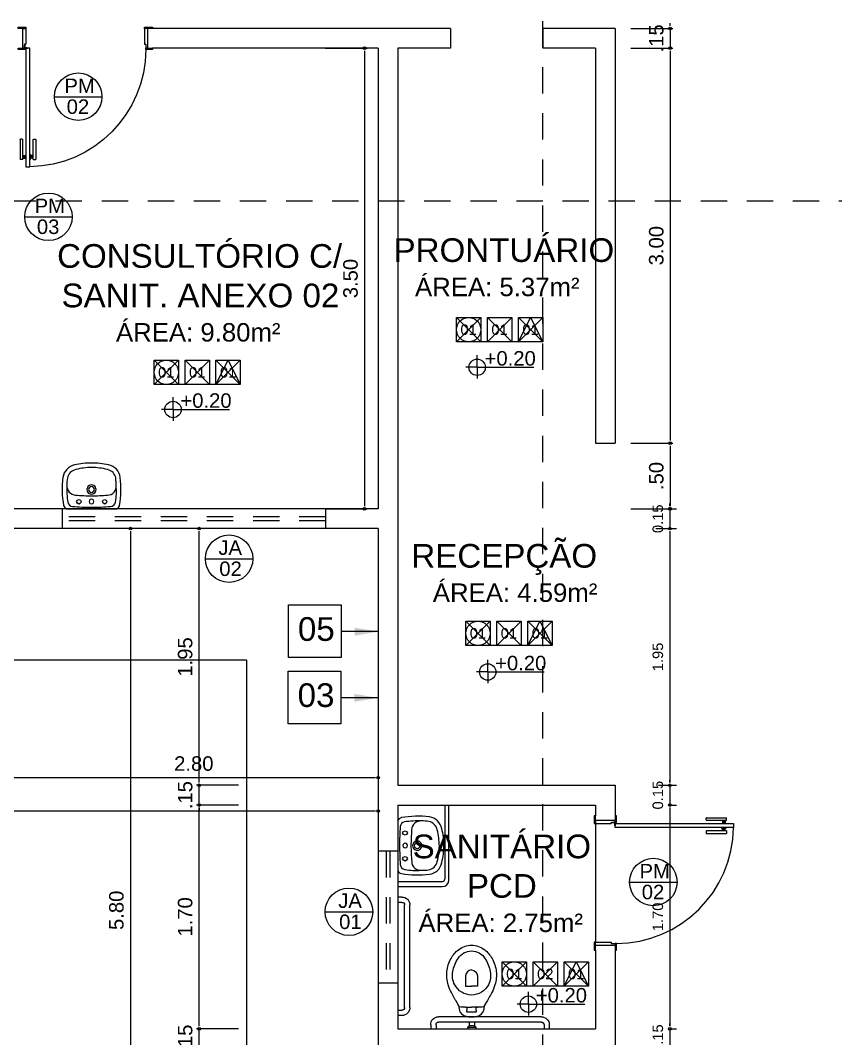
# Model space of a CAD drawing. Header units: millimetres. Extents: x 2125 to 3408, y 1171 to 1686.
# Drawn here: x 2436.52 to 2442.71, y 1521.56 to 1529.29 of the extents above; entities that cross this region are included whole.
import ezdxf
from ezdxf.enums import TextEntityAlignment as Align

# ---------------------------------------------------------------- set-up
doc = ezdxf.new("R2010")
doc.units = ezdxf.units.MM
doc.linetypes.add('CONTORNO_QUADRO_T', pattern=[0.35, 0.2, -0.15])
for name, color, linetype in [('at_Entity', 7, 'Continuous'), ('barras acess', 7, 'Continuous'), ('CALÇADA', 252, 'Continuous'), ('cotas', 7, 'Continuous'), ('ESQUADRIA', 3, 'Continuous'), ('ESQUADRIAS', 7, 'Continuous'), ('JANELA2', 1, 'Continuous'), ('LAYOUT', 7, 'Continuous'), ('Layout_Equipamentos', 7, 'Continuous'), ('linha de corte', 1, 'Continuous'), ('PAREDE', 4, 'Continuous'), ('SAN', 7, 'Continuous'), ('soleira piso', 7, 'Continuous'), ('TEXTO01', 7, 'Continuous'), ('TEXTO02', 3, 'Continuous'), ('TEXTO03', 2, 'Continuous'), ('TEXTO_ESP_FORRO', 62, 'Continuous'), ('TEXTO_ESP_PAREDES', 10, 'Continuous'), ('TEXTO_ESP_PISO', 150, 'Continuous')]:
    doc.layers.add(name, color=color, linetype=linetype)
doc.styles.add('ARIAL', font='sanss___.ttf')
doc.styles.add('ROMANS', font='arial.ttf')
doc.styles.get("Standard").update_dxf_attribs({"font": 'arial.ttf'})
doc.styles.add('TEXTO1', font='swissko.ttf', dxfattribs={"width": 0.6, "height": 0.1})
doc.dimstyles.new('ESCALA 50', dxfattribs={"dimtxt": 0.08, "dimasz": 0.02, "dimexe": 0.05, "dimexo": 0.05, "dimgap": 0.05, "dimtad": 1, "dimlfac": -10, "dimzin": 1, "dimdsep": 46, "dimtxsty": 'ROMANS', "dimblk1": 'PPC', "dimblk2": 'PPC', "dimsah": 1, "dimcen": 0.02, "dimclrd": 7, "dimclre": 7, "dimclrt": 3, "dimadec": 0, "dimazin": 0, "dimtfac": 1, "dimtix": 1, "dimtmove": 1, "dimatfit": 3, "dimldrblk": 'PPC', "dimfxl": 0, "dimtolj": 1, "dimtzin": 12, "dimarcsym": 0})
doc.dimstyles.new('ESCALA75', dxfattribs={"dimtxt": 0.11, "dimasz": 0.02, "dimexe": 0.02, "dimexo": 0.04, "dimgap": 0.05, "dimtad": 1, "dimzin": 4, "dimdsep": 46, "dimtxsty": 'ROMANS', "dimblk1": 'PPC', "dimblk2": 'PPC', "dimsah": 1, "dimcen": 0.02, "dimclrd": 7, "dimclre": 7, "dimclrt": 3, "dimazin": 1, "dimtfac": 1, "dimtix": 1, "dimtmove": 0, "dimatfit": 3, "dimldrblk": 'PPC', "dimfxl": 0, "dimtolj": 1, "dimtzin": 12, "dimarcsym": 0})

# ---------------------------------------------------------------- blocks, each defined once
blk = doc.blocks.new('P90_02')
at = {"layer": 'ESQUADRIAS', "color": 2}
for p, q in [((0.025, 0.075), (0.025, 0.975)), ((0.025, 0.975), (0.055, 0.975)), ((0.055, 0.975), (0.055, 0.075)), ((0.055, 0.075), (0.025, 0.075))]:
    blk.add_line(p, q, dxfattribs=at)
at = {"layer": 'ESQUADRIAS', "color": 3, "linetype": 'Continuous'}
for p, q in [((-0.02, 0.7698), (-0.02, 0.9215)), ((0, 0.9215), (0, 0.7698)), ((0.023, 0.88), (0.023, 0.92)), ((0.057, 0.88), (0.057, 0.92)), ((0.08, 0.9215), (0.08, 0.7698)), ((0.1, 0.7698), (0.1, 0.9215)), ((-0.0035, 0.7668), (-0.0175, 0.7668)), ((0.0835, 0.7668), (0.0975, 0.7668))]:
    blk.add_line(p, q, dxfattribs=at)
at = {"layer": 'ESQUADRIAS', "color": 3}
for p, q in [((0, 0.9215), (-0.02, 0.9215)), ((0, 0.91), (0.023, 0.91)), ((0, 0.9), (0.023, 0.9)), ((0, 0.89), (0.023, 0.89)), ((0.023, 0.92), (0.025, 0.92)), ((0.023, 0.88), (0.025, 0.88)), ((0.057, 0.92), (0.055, 0.92)), ((0.057, 0.88), (0.055, 0.88)), ((0.08, 0.91), (0.057, 0.91)), ((0.08, 0.9), (0.057, 0.9)), ((0.08, 0.89), (0.057, 0.89)), ((0.08, 0.9215), (0.1, 0.9215))]:
    blk.add_line(p, q, dxfattribs=at)
at = {"layer": 'ESQUADRIAS'}
for p, q in [((0.0165, 0.0585), (0.0165, 0.0615)), ((0.0315, 0.0735), (0.0285, 0.0735))]:
    blk.add_line(p, q, dxfattribs=at)
at = {"layer": 'ESQUADRIAS', "color": 3}
for points in [[(0.015, 0.085), (-0.035, 0.085), (-0.035, 0.075), (0.015, 0.075)], [(0.985, 0.085), (0.935, 0.085), (0.935, 0.075), (0.985, 0.075)], [(0.025, -0.075), (0, -0.075), (-0.035, -0.075), (-0.035, -0.085), (0.025, -0.085)], [(0.985, -0.075), (0.925, -0.075), (0.925, -0.085), (0.985, -0.085)]]:
    blk.add_lwpolyline(points, close=True, dxfattribs=at)
at = {"layer": 'ESQUADRIAS', "color": 2}
for points in [[(0.025, 0.045), (0.015, 0.045), (0.015, 0.075), (0, 0.075), (0, -0.075), (0.025, -0.075)], [(0.925, 0.045), (0.935, 0.045), (0.935, 0.075), (0.95, 0.075), (0.95, -0.075), (0.925, -0.075)]]:
    blk.add_lwpolyline(points, close=True, dxfattribs=at)
at = {"layer": 'ESQUADRIAS', "color": 1}
for points in [[(0.016, 0.0705, -0.236068), (0.015, 0.0725), (0.015, 0.07), (0.015, 0.05), (0.016, 0.05)], [(0.0195, 0.074, 0.236068), (0.0175, 0.075), (0.02, 0.075), (0.04, 0.075), (0.04, 0.074)]]:
    blk.add_lwpolyline(points, format="xyb", close=True, dxfattribs=at)
at = {"layer": 'ESQUADRIAS'}
for points in [[(0.0173, 0.0625), (0.0165, 0.0615), (0.016, 0.0615)], [(0.0173, 0.0575), (0.0165, 0.0585), (0.016, 0.0585)], [(0.0173, 0.0596), (0.0175, 0.0596), (0.0175, 0.0575), (0.0173, 0.0575), (0.0173, 0.0625), (0.0175, 0.0625), (0.0175, 0.0604), (0.0173, 0.0604)], [(0.0275, 0.0727), (0.0285, 0.0735), (0.0285, 0.074)], [(0.0304, 0.0727), (0.0304, 0.0725), (0.0325, 0.0725), (0.0325, 0.0727), (0.0275, 0.0727), (0.0275, 0.0725), (0.0296, 0.0725), (0.0296, 0.0727)], [(0.0325, 0.0727), (0.0315, 0.0735), (0.0315, 0.074)]]:
    blk.add_lwpolyline(points, dxfattribs=at)
at = {"layer": 'ESQUADRIAS', "color": 1}
blk.add_circle((0.0175, 0.0725), 0.0025, dxfattribs=at)
at = {"layer": 'ESQUADRIAS'}
blk.add_arc((0.0429, 0.083), 0.8921, 0.12949, 89.22311, dxfattribs=at)
at = {"layer": 'ESQUADRIAS', "color": 3, "linetype": 'Continuous'}
for centre, start, end in [((-0.017, 0.7698), 180, 260.53768), ((-0.003, 0.7698), 260.53768, 360), ((0.083, 0.7698), 180, 279.46232), ((0.097, 0.7698), 279.46232, 0)]:
    blk.add_arc(centre, 0.003, start, end, dxfattribs=at)
blk = doc.blocks.new('new block5')
at = {"layer": 'barras acess', "color": 0}
for p, q in [((-0.3905, 0.04), (0.3905, 0.04)), ((-0.3905, 0), (0.3905, 0)), ((-0.4517, -0.0201), (-0.4517, -0.0508)), ((-0.4117, -0.0201), (-0.4117, -0.0508)), ((0.4083, -0.0201), (0.4083, -0.0508)), ((0.4483, -0.0201), (0.4483, -0.0508))]:
    blk.add_line(p, q, dxfattribs=at)
for centre, radius, start, end in [((-0.3917, -0.02), 0.06, 88.8662, 180.13399), ((-0.3915, -0.0201), 0.0201, 87.11376, 179.94862), ((0.3905, -0.0177), 0.0579, 357.61855, 90.9862), ((0.3904, -0.0181), 0.0181, 353.53622, 89.50802)]:
    blk.add_arc(centre, radius, start, end, dxfattribs=at)
blk = doc.blocks.new('P-9-S')
at = {"layer": 'SAN'}
for points in [[(0.0994, -0.1428, -0.047116), (0.0993, -0.1423), (0.0948, -0.1131, 0.305161), (0.04, -0.06, 0.049506), (0, -0.056, 0.049506), (-0.04, -0.06, 0.305161), (-0.0948, -0.1131), (-0.0993, -0.1423, -0.047116), (-0.0994, -0.1428)], [(0.045, -0.13), (0.0805, -0.13, -0.269143), (0.0978, -0.1401), (0.0994, -0.1428, 0.044891), (0.0997, -0.1433), (0.12, -0.18, -0.036783), (0.132, -0.2, -0.0196), (0.153, -0.24, -0.056836), (0.178, -0.3, -0.089116), (0.188, -0.4, -0.095425), (0.1555, -0.5, -0.091656), (0.1, -0.5655, -0.16072), (0, -0.6, -0.16072), (-0.1, -0.5655, -0.091656), (-0.1555, -0.5, -0.095425), (-0.188, -0.4, -0.089116), (-0.178, -0.3, -0.056836), (-0.153, -0.24, -0.0196), (-0.132, -0.2, -0.036783), (-0.12, -0.18), (-0.0997, -0.1433, 0.044891), (-0.0994, -0.1428), (-0.0978, -0.1401, -0.269143), (-0.0805, -0.13), (-0.045, -0.13)], [(0.045, -0.13, -0.414214), (0.035, -0.12), (0.035, -0.107, -0.226163), (0.0376, -0.1016, 0.733322), (0.035, -0.095), (0, -0.095), (-0.035, -0.095, 0.733322), (-0.0376, -0.1016, -0.226163), (-0.035, -0.107), (-0.035, -0.12, -0.414214), (-0.045, -0.13)], [(0, -0.412, -0.394755), (-0.045, -0.368), (-0.045, -0.288), (0, -0.288)], [(0, -0.412, 0.394755), (0.045, -0.368), (0.045, -0.288), (0, -0.288)]]:
    blk.add_lwpolyline(points, format="xyb", dxfattribs=at)
for points in [[(-0.045, -0.13), (-0.0001, -0.13)], [(0.045, -0.13), (0.0001, -0.13)]]:
    blk.add_lwpolyline(points, dxfattribs=at)
blk.add_lwpolyline([(-0.128, -0.3, -0.278895), (0, -0.2215, -0.278895), (0.128, -0.3, -0.167831), (0.1425, -0.4, -0.098952), (0.102, -0.5, -0.247323), (0, -0.557, -0.247323), (-0.102, -0.5, -0.098952), (-0.1425, -0.4, -0.167831)], format="xyb", close=True, dxfattribs=at)
at = {"flags": 3}
blk.add_attdef('CODIGO', text='', height=0.024, dxfattribs=at).set_placement((0, 0), align=Align.MIDDLE)
blk = doc.blocks.new('new block6')
at = {"layer": 'at_Entity', "color": 0}
for p, q in [((-0.0318, -0.0106), (-0.0318, 0)), ((0.0299, -0.0085), (0.0299, 0)), ((0.0299, -0.0085), (-0.0318, -0.0085)), ((-0.0213, -0.0508), (-0.0213, -0.0212)), ((0.0187, -0.0212), (-0.0213, -0.0212)), ((0.0187, -0.0508), (0.0187, -0.0212))]:
    blk.add_line(p, q, dxfattribs=at)
for centre, radius, start, end in [((-0.0183, -0.0079), 0.0136, 186.96647, 257.5809), ((0.0161, -0.0076), 0.0138, 280.9359, 356.44432)]:
    blk.add_arc(centre, radius, start, end, dxfattribs=at)
blk = doc.blocks.new('PPC')
at = {"color": 2}
blk.add_circle((0, 0), 0.5, dxfattribs=at)
blk = doc.blocks.new('*D90')
at = {"layer": 'cotas', "color": 7, "lineweight": -2, "transparency": 16777216}
for p, q in [((2436.4337, 1523.8392), (2436.4337, 1523.5192)), ((2439.2337, 1523.8392), (2439.2337, 1523.5192)), ((2436.4537, 1523.5392), (2439.2137, 1523.5392))]:
    blk.add_line(p, q, dxfattribs=at)
at = {"layer": 'DEFPOINTS', "color": 0, "transparency": 16777216}
for p in [(2436.4337, 1524.3421), (2439.2337, 1524.3421), (2439.2337, 1523.5392)]:
    blk.add_point(p, dxfattribs=at)
at = {"layer": 'cotas', "color": 7, "lineweight": -2, "transparency": 16777216, "xscale": 0.02, "yscale": 0.02, "zscale": 0.02, "rotation": 180}
blk.add_blockref('PPC', (2436.4337, 1523.5392), dxfattribs=at)
at = {"layer": 'cotas', "color": 7, "lineweight": -2, "transparency": 16777216, "xscale": 0.02, "yscale": 0.02, "zscale": 0.02}
blk.add_blockref('PPC', (2439.2337, 1523.5392), dxfattribs=at)
at = {"layer": 'cotas', "color": 3, "transparency": 16777216, "insert": (2437.8337, 1523.6454), "char_height": 0.11, "attachment_point": 5, "style": 'ROMANS'}
blk.add_mtext('\\A1;2.80', dxfattribs=at)
blk = doc.blocks.new('*D92')
at = {"layer": 'cotas', "color": 7, "lineweight": -2, "transparency": 16777216}
for p, q in [((2429.0837, 1523.5856), (2429.0837, 1523.2656)), ((2439.2337, 1523.5856), (2439.2337, 1523.2656)), ((2429.1037, 1523.2856), (2439.2137, 1523.2856))]:
    blk.add_line(p, q, dxfattribs=at)
at = {"layer": 'DEFPOINTS', "color": 0, "transparency": 16777216}
for p in [(2429.0837, 1524.1921), (2439.2337, 1524.1921), (2439.2337, 1523.2856)]:
    blk.add_point(p, dxfattribs=at)
at = {"layer": 'cotas', "color": 7, "lineweight": -2, "transparency": 16777216, "xscale": 0.02, "yscale": 0.02, "zscale": 0.02, "rotation": 180}
blk.add_blockref('PPC', (2429.0837, 1523.2856), dxfattribs=at)
at = {"layer": 'cotas', "color": 7, "lineweight": -2, "transparency": 16777216, "xscale": 0.02, "yscale": 0.02, "zscale": 0.02}
blk.add_blockref('PPC', (2439.2337, 1523.2856), dxfattribs=at)
at = {"layer": 'cotas', "color": 3, "transparency": 16777216, "insert": (2434.1587, 1523.3917), "char_height": 0.11, "attachment_point": 5, "style": 'ROMANS'}
blk.add_mtext('\\A1;10.15', dxfattribs=at)
blk = doc.blocks.new('*D93')
at = {"layer": 'cotas', "color": 7, "lineweight": -2, "transparency": 16777216}
for p, q in [((2437.6521, 1525.431), (2437.3321, 1525.431)), ((2437.3521, 1525.411), (2437.3521, 1519.651)), ((2437.6521, 1519.631), (2437.3321, 1519.631))]:
    blk.add_line(p, q, dxfattribs=at)
at = {"layer": 'DEFPOINTS', "color": 0, "transparency": 16777216}
for p in [(2438.4115, 1525.431), (2437.3521, 1519.631), (2438.4115, 1519.631)]:
    blk.add_point(p, dxfattribs=at)
at = {"layer": 'cotas', "color": 7, "lineweight": -2, "transparency": 16777216, "xscale": 0.02, "yscale": 0.02, "zscale": 0.02}
for p, rotation in [((2437.3521, 1525.431), 90), ((2437.3521, 1519.631), 270)]:
    blk.add_blockref('PPC', p, dxfattribs=dict(at, rotation=rotation))
at = {"layer": 'cotas', "color": 3, "transparency": 16777216, "insert": (2437.246, 1522.531), "char_height": 0.11, "attachment_point": 5, "rotation": 90, "style": 'ROMANS'}
blk.add_mtext('\\A1;5.80', dxfattribs=at)
blk = doc.blocks.new('*D247')
at = {"layer": 'DEFPOINTS', "color": 0, "transparency": 16777216}
for p in [(2434.5174, 1529.081), (2434.5174, 1525.581), (2439.1305, 1525.581)]:
    blk.add_point(p, dxfattribs=at)
at = {"layer": 'Layout_Equipamentos', "color": 7, "lineweight": -2, "transparency": 16777216}
for p, q in [((2438.8305, 1529.081), (2439.1505, 1529.081)), ((2439.1305, 1529.061), (2439.1305, 1525.601)), ((2438.8305, 1525.581), (2439.1505, 1525.581))]:
    blk.add_line(p, q, dxfattribs=at)
at = {"layer": 'Layout_Equipamentos', "color": 7, "lineweight": -2, "transparency": 16777216, "xscale": 0.02, "yscale": 0.02, "zscale": 0.02}
for p, rotation in [((2439.1305, 1529.081), 90), ((2439.1305, 1525.581), 270)]:
    blk.add_blockref('PPC', p, dxfattribs=dict(at, rotation=rotation))
at = {"layer": 'Layout_Equipamentos', "color": 3, "transparency": 16777216, "insert": (2439.0243, 1527.331), "char_height": 0.11, "attachment_point": 5, "rotation": 90, "style": 'ROMANS'}
blk.add_mtext('\\A1;3.50', dxfattribs=at)
blk = doc.blocks.new('new block8')
at = {"layer": 'at_Entity', "color": 0}
for p, q in [((0, 0), (-0.3388, 0)), ((0, 0.04), (-0.3372, 0.04))]:
    blk.add_line(p, q, dxfattribs=at)
at = {"layer": 'at_Entity', "color": 7}
for p, q in [((-0.3872, -0.01), (-0.3872, -0.58)), ((-0.3555, -0.58), (-0.3555, -0.0169))]:
    blk.add_line(p, q, dxfattribs=at)
at = {"layer": 'at_Entity'}
blk.add_arc((-0.3372, -0.01), 0.05, 90, 180, dxfattribs=at)
at = {"layer": 'at_Entity', "color": 7}
blk.add_arc((-0.3383, -0.0172), 0.0172, 91.789, 179.08861, dxfattribs=at)
blk = doc.blocks.new('new block12')
at = {"layer": 'at_Entity', "color": 0}
for p, q in [((-0.1904, 0), (0, 0)), ((-0.1143, 0.055), (-0.1079, 0.0656)), ((-0.1079, 0.0423), (-0.1143, 0.055)), ((-0.1079, 0.0656), (-0.0973, 0.0719)), ((-0.0973, 0.036), (-0.1079, 0.0423)), ((-0.0973, 0.0719), (-0.0846, 0.0656)), ((-0.0846, 0.0423), (-0.0973, 0.036)), ((-0.0846, 0.0656), (-0.0804, 0.055)), ((-0.0804, 0.055), (-0.0846, 0.0423)), ((-0.0635, 0), (0.1248, 0)), ((0, 0), (0.1926, 0)), ((0.0825, 0.055), (0.0868, 0.0656)), ((0.0868, 0.0423), (0.0825, 0.055)), ((0.0868, 0.0656), (0.0995, 0.0719)), ((0.0995, 0.036), (0.0868, 0.0423)), ((0.0995, 0.0719), (0.11, 0.0656)), ((0.11, 0.0423), (0.0995, 0.036)), ((0.11, 0.0656), (0.1164, 0.055)), ((0.1164, 0.055), (0.11, 0.0423))]:
    blk.add_line(p, q, dxfattribs=at)
for centre, radius, start, end in [((-0.1037, 0.2192), 0.1175, 102.51398, 169.94425), ((-0.0119, -0.1249), 0.4735, 88.69805, 104.42194), ((0.0138, -0.2613), 0.5766, 91.35244, 103.5038), ((0.0099, -0.1255), 0.4741, 75.63679, 91.34148), ((-0.0133, -0.2572), 0.5725, 76.4579, 88.69664), ((0.1075, 0.2249), 0.1107, 7.71962, 79.59246), ((0.5296, 0.1532), 0.7539, 173.41338, 189.69292), ((0.1228, 0.188), 0.311, 171.32208, 181.82646), ((-0.1021, 0.2163), 0.0847, 102.94607, 167.28087), ((0.1052, 0.222), 0.0784, 8.41938, 78.38368), ((-0.1329, 0.1882), 0.3189, 357.99462, 8.16964), ((-0.5309, 0.1535), 0.7531, 350.27914, 6.57653), ((0.4249, 0.1494), 0.6136, 177.32306, 189.24154), ((-0.1166, 0.1739), 0.0716, 176.60246, 219.59969), ((-0.0011, 0.1471), 0.0349, 150.00315, 209.99685), ((-0.0011, 0.1471), 0.0349, 90, 149.99293), ((-0.0011, 0.1471), 0.0222, 90, 180), ((-0.0011, 0.1471), 0.0349, 29.99676, 89.99928), ((-0.0011, 0.1471), 0.0222, 360, 90), ((-0.0011, 0.1471), 0.0349, 330.00315, 29.99685), ((0.1078, 0.1732), 0.0781, 324.65246, 2.83944), ((-0.2623, 0.1317), 0.4504, 349.78202, 5.79718), ((-0.1209, 0.1714), 0.0667, 220.34381, 269.44866), ((0.0021, 1.5743), 1.4748, 265.18956, 269.93912), ((-0.0011, 0.1471), 0.0349, 209.99676, 269.99928), ((-0.0011, 0.1471), 0.0222, 180, 270), ((-0.0011, 0.1471), 0.0222, 270.00968, 360), ((-0.0011, 0.1471), 0.0349, 270, 329.99293), ((-0.001, 1.4521), 1.3526, 270.02076, 275.09507), ((0.1226, 0.1679), 0.0631, 266.77318, 320.7547), ((-0.1647, 0.0446), 0.0522, 200.54167, 238.93005), ((-0.1427, 0.0567), 0.0385, 188.75581, 265.61268), ((-0.0074, 1.7284), 1.7156, 265.3753, 270.21026), ((-0.0011, 0.0561), 0.018, 150.01278, 209.98722), ((-0.0011, 0.0561), 0.018, 90, 150.03984), ((-0.0011, 0.0561), 0.018, 210.01908, 270.03665), ((-0.001, 0.0561), 0.018, 30.01908, 90.03665), ((-0.0011, 0.0561), 0.018, 270, 330.03984), ((-0.0011, 1.8918), 1.879, 270, 274.41438), ((-0.0011, 0.0561), 0.018, 330.01278, 29.98722), ((0.1414, 0.0585), 0.0402, 273.11398, 350.39284), ((0.1736, 0.034), 0.0386, 297.86727, 348.56925)]:
    blk.add_arc(centre, radius, start, end, dxfattribs=at)
blk = doc.blocks.new('Esp_Pis_Par_For_Esc100')
at = {"layer": 'DEFPOINTS'}
for p, q in [((0, 0.37), (0.37, 0)), ((0.37, 0.37), (0, 0)), ((0.47, 0.37), (0.84, 0)), ((0.84, 0.37), (0.47, 0)), ((0.94, 0.37), (1.31, 0)), ((1.31, 0.37), (0.94, 0)), ((0.47, 0), (0.37, 0)), ((0.94, 0), (0.84, 0))]:
    blk.add_line(p, q, dxfattribs=at)
for points in [[(0.37, 0.37), (0.37, 0), (0, 0), (0, 0.37)], [(1.31, 0.37), (1.31, 0), (0.94, 0), (0.94, 0.37)]]:
    blk.add_lwpolyline(points, close=True, dxfattribs=at)
at = {"layer": 'TEXTO_ESP_FORRO'}
blk.add_lwpolyline([(0.94, 0), (1.125, 0.37), (1.31, 0)], close=True, dxfattribs=at)
at = {"layer": 'TEXTO_ESP_PAREDES'}
blk.add_lwpolyline([(0.84, 0.37), (0.84, 0), (0.47, 0), (0.47, 0.37)], close=True, dxfattribs=at)
at = {"layer": 'TEXTO_ESP_PISO'}
blk.add_circle((0.185, 0.185), 0.185, dxfattribs=at)
at = {"layer": 'TEXTO_ESP_FORRO', "color": 3, "linetype": 'ByBlock', "style": 'ARIAL', "text_generation_flag": 6}
blk.add_attdef('FOR', text='', height=0.16, rotation=180, dxfattribs=at).set_placement((1.125, 0.185), align=Align.MIDDLE_CENTER)
at = {"layer": 'TEXTO_ESP_PAREDES', "color": 3, "linetype": 'ByBlock', "ltscale": 0.0001, "style": 'ARIAL', "text_generation_flag": 6}
blk.add_attdef('PAR', text='', height=0.16, rotation=180, dxfattribs=at).set_placement((0.655, 0.185), align=Align.MIDDLE_CENTER)
at = {"layer": 'TEXTO_ESP_PISO', "color": 3, "linetype": 'ByBlock', "style": 'ARIAL', "text_generation_flag": 6}
blk.add_attdef('PIS', text='', height=0.16, rotation=180, dxfattribs=at).set_placement((0.185, 0.185), align=Align.MIDDLE_CENTER)
blk = doc.blocks.new('*D347')
at = {"layer": 'cotas', "color": 7, "lineweight": -2, "transparency": 16777216}
for p, q in [((2438.1743, 1521.631), (2437.8543, 1521.631)), ((2437.8743, 1521.651), (2437.8743, 1521.671)), ((2437.8743, 1521.481), (2437.8743, 1521.631)), ((2438.1743, 1521.481), (2437.8543, 1521.481)), ((2437.8743, 1521.461), (2437.8743, 1521.441))]:
    blk.add_line(p, q, dxfattribs=at)
at = {"layer": 'DEFPOINTS', "color": 0, "transparency": 16777216}
for p in [(2437.8743, 1521.631), (2439.3837, 1521.631), (2439.3837, 1521.481)]:
    blk.add_point(p, dxfattribs=at)
at = {"layer": 'cotas', "color": 7, "lineweight": -2, "transparency": 16777216, "xscale": 0.02, "yscale": 0.02, "zscale": 0.02}
for p, rotation in [((2437.8743, 1521.631), 270), ((2437.8743, 1521.481), 90)]:
    blk.add_blockref('PPC', p, dxfattribs=dict(at, rotation=rotation))
at = {"layer": 'cotas', "color": 3, "transparency": 16777216, "insert": (2437.7682, 1521.556), "char_height": 0.11, "attachment_point": 5, "rotation": 90, "style": 'ROMANS'}
blk.add_mtext('\\A1;.15', dxfattribs=at)
blk = doc.blocks.new('*D348')
at = {"layer": 'cotas', "color": 7, "lineweight": -2, "transparency": 16777216}
for p, q in [((2438.1743, 1523.331), (2437.8543, 1523.331)), ((2437.8743, 1521.651), (2437.8743, 1523.311)), ((2438.1743, 1521.631), (2437.8543, 1521.631))]:
    blk.add_line(p, q, dxfattribs=at)
at = {"layer": 'DEFPOINTS', "color": 0, "transparency": 16777216}
for p in [(2437.8743, 1523.331), (2439.3837, 1523.331), (2439.3837, 1521.631)]:
    blk.add_point(p, dxfattribs=at)
at = {"layer": 'cotas', "color": 7, "lineweight": -2, "transparency": 16777216, "xscale": 0.02, "yscale": 0.02, "zscale": 0.02}
for p, rotation in [((2437.8743, 1523.331), 90), ((2437.8743, 1521.631), 270)]:
    blk.add_blockref('PPC', p, dxfattribs=dict(at, rotation=rotation))
at = {"layer": 'cotas', "color": 3, "transparency": 16777216, "insert": (2437.7682, 1522.481), "char_height": 0.11, "attachment_point": 5, "rotation": 90, "style": 'ROMANS'}
blk.add_mtext('\\A1;1.70', dxfattribs=at)
blk = doc.blocks.new('*D349')
at = {"layer": 'cotas', "color": 7, "lineweight": -2, "transparency": 16777216}
for p, q in [((2438.1743, 1523.481), (2437.8543, 1523.481)), ((2437.8743, 1523.501), (2437.8743, 1523.521)), ((2437.8743, 1523.331), (2437.8743, 1523.481)), ((2438.1743, 1523.331), (2437.8543, 1523.331)), ((2437.8743, 1523.311), (2437.8743, 1523.291))]:
    blk.add_line(p, q, dxfattribs=at)
at = {"layer": 'DEFPOINTS', "color": 0, "transparency": 16777216}
for p in [(2437.8743, 1523.481), (2439.3837, 1523.481), (2439.3837, 1523.331)]:
    blk.add_point(p, dxfattribs=at)
at = {"layer": 'cotas', "color": 7, "lineweight": -2, "transparency": 16777216, "xscale": 0.02, "yscale": 0.02, "zscale": 0.02}
for p, rotation in [((2437.8743, 1523.481), 270), ((2437.8743, 1523.331), 90)]:
    blk.add_blockref('PPC', p, dxfattribs=dict(at, rotation=rotation))
at = {"layer": 'cotas', "color": 3, "transparency": 16777216, "insert": (2437.7682, 1523.406), "char_height": 0.11, "attachment_point": 5, "rotation": 90, "style": 'ROMANS'}
blk.add_mtext('\\A1;.15', dxfattribs=at)
blk = doc.blocks.new('new block4')
at = {"layer": 'TEXTO01'}
h = blk.add_hatch(dxfattribs=at)
h.set_pattern_fill('ANGLE', color=256)
h.set_pattern_definition([(0, (-2260.456, -913.906), (0, 6.985), [5.08, -1.905]), (90, (-2260.456, -913.906), (-6.985, 4e-16), [5.08, -1.905])])
h.paths.add_polyline_path([(0, 0), (0, -0.0624, 0.414214), (0.0624, 0)])
h.paths.add_polyline_path([(0, 0), (0, 0.0624, 0.414214), (-0.0624, 0)])
for q in [(0, 0.093), (-0.0862, 0), (0.4292, 0), (0, -0.0852)]:
    blk.add_line((0, 0), q, dxfattribs=at)
blk.add_circle((0, 0), 0.0624, dxfattribs=at)
blk = doc.blocks.new('*D435')
at = {"color": 7, "lineweight": -2, "transparency": 16777216}
for p, q in [((2438.1743, 1525.431), (2437.8543, 1525.431)), ((2437.8743, 1523.501), (2437.8743, 1525.411)), ((2438.1743, 1523.481), (2437.8543, 1523.481))]:
    blk.add_line(p, q, dxfattribs=at)
at = {"layer": 'DEFPOINTS', "color": 0, "transparency": 16777216}
for p in [(2437.8743, 1525.431), (2439.3837, 1525.431), (2439.3837, 1523.481)]:
    blk.add_point(p, dxfattribs=at)
at = {"color": 7, "lineweight": -2, "transparency": 16777216, "xscale": 0.02, "yscale": 0.02, "zscale": 0.02}
for p, rotation in [((2437.8743, 1525.431), 90), ((2437.8743, 1523.481), 270)]:
    blk.add_blockref('PPC', p, dxfattribs=dict(at, rotation=rotation))
at = {"color": 3, "transparency": 16777216, "insert": (2437.7682, 1524.456), "char_height": 0.11, "attachment_point": 5, "rotation": 90, "style": 'ROMANS'}
blk.add_mtext('\\A1;1.95', dxfattribs=at)
blk = doc.blocks.new('*D436')
at = {"color": 7, "lineweight": -2, "transparency": 16777216}
for p, q in [((2441.453, 1529.251), (2441.453, 1529.271)), ((2441.153, 1529.231), (2441.473, 1529.231)), ((2441.453, 1529.231), (2441.453, 1529.081)), ((2441.153, 1529.081), (2441.473, 1529.081)), ((2441.453, 1529.061), (2441.453, 1529.041))]:
    blk.add_line(p, q, dxfattribs=at)
at = {"layer": 'DEFPOINTS', "color": 0, "transparency": 16777216}
for p in [(2441.0337, 1529.231), (2440.8837, 1529.081), (2441.453, 1529.081)]:
    blk.add_point(p, dxfattribs=at)
at = {"color": 7, "lineweight": -2, "transparency": 16777216, "xscale": 0.02, "yscale": 0.02, "zscale": 0.02}
for p, rotation in [((2441.453, 1529.231), 270), ((2441.453, 1529.081), 90)]:
    blk.add_blockref('PPC', p, dxfattribs=dict(at, rotation=rotation))
at = {"color": 3, "transparency": 16777216, "insert": (2441.3469, 1529.156), "char_height": 0.11, "attachment_point": 5, "rotation": 90, "style": 'ROMANS'}
blk.add_mtext('\\A1;.15', dxfattribs=at)
blk = doc.blocks.new('*D437')
at = {"color": 7, "lineweight": -2, "transparency": 16777216}
for p, q in [((2441.153, 1529.081), (2441.473, 1529.081)), ((2441.453, 1529.061), (2441.453, 1526.101)), ((2441.153, 1526.081), (2441.473, 1526.081))]:
    blk.add_line(p, q, dxfattribs=at)
at = {"layer": 'DEFPOINTS', "color": 0, "transparency": 16777216}
for p in [(2440.8837, 1529.081), (2441.0337, 1526.081), (2441.453, 1526.081)]:
    blk.add_point(p, dxfattribs=at)
at = {"color": 7, "lineweight": -2, "transparency": 16777216, "xscale": 0.02, "yscale": 0.02, "zscale": 0.02}
for p, rotation in [((2441.453, 1529.081), 90), ((2441.453, 1526.081), 270)]:
    blk.add_blockref('PPC', p, dxfattribs=dict(at, rotation=rotation))
at = {"color": 3, "transparency": 16777216, "insert": (2441.3468, 1527.581), "char_height": 0.11, "attachment_point": 5, "rotation": 90, "style": 'ROMANS'}
blk.add_mtext('\\A1;3.00', dxfattribs=at)
blk = doc.blocks.new('*D438')
at = {"color": 7, "lineweight": -2, "transparency": 16777216}
for p, q in [((2441.153, 1526.081), (2441.473, 1526.081)), ((2441.453, 1526.061), (2441.453, 1525.601)), ((2441.153, 1525.581), (2441.473, 1525.581))]:
    blk.add_line(p, q, dxfattribs=at)
at = {"layer": 'DEFPOINTS', "color": 0, "transparency": 16777216}
for p in [(2441.0337, 1526.081), (2439.2337, 1525.581), (2441.453, 1525.581)]:
    blk.add_point(p, dxfattribs=at)
at = {"color": 7, "lineweight": -2, "transparency": 16777216, "xscale": 0.02, "yscale": 0.02, "zscale": 0.02}
for p, rotation in [((2441.453, 1526.081), 90), ((2441.453, 1525.581), 270)]:
    blk.add_blockref('PPC', p, dxfattribs=dict(at, rotation=rotation))
at = {"color": 3, "transparency": 16777216, "insert": (2441.3469, 1525.831), "char_height": 0.11, "attachment_point": 5, "rotation": 90, "style": 'ROMANS'}
blk.add_mtext('\\A1;.50', dxfattribs=at)
blk = doc.blocks.new('*D984')
at = {"color": 7, "lineweight": -2, "transparency": 16777216}
for p, q in [((2441.3055, 1525.581), (2441.4994, 1525.581)), ((2441.4494, 1525.601), (2441.4494, 1525.621)), ((2441.4494, 1525.581), (2441.4494, 1525.431)), ((2441.3439, 1525.431), (2441.4994, 1525.431)), ((2441.4494, 1525.411), (2441.4494, 1525.391))]:
    blk.add_line(p, q, dxfattribs=at)
at = {"layer": 'DEFPOINTS', "color": 0, "transparency": 16777216}
for p in [(2441.2555, 1525.581), (2441.2939, 1525.431), (2441.4494, 1525.431)]:
    blk.add_point(p, dxfattribs=at)
at = {"color": 7, "lineweight": -2, "transparency": 16777216, "xscale": 0.02, "yscale": 0.02, "zscale": 0.02}
for p, rotation in [((2441.4494, 1525.581), 270), ((2441.4494, 1525.431), 90)]:
    blk.add_blockref('PPC', p, dxfattribs=dict(at, rotation=rotation))
at = {"color": 3, "transparency": 16777216, "insert": (2441.3585, 1525.506), "char_height": 0.08, "attachment_point": 5, "rotation": 90, "style": 'ROMANS'}
blk.add_mtext('\\A1;0.15', dxfattribs=at)
blk = doc.blocks.new('*D985')
at = {"color": 7, "lineweight": -2, "transparency": 16777216}
for p, q in [((2441.3439, 1525.431), (2441.4994, 1525.431)), ((2441.4494, 1525.411), (2441.4494, 1523.501)), ((2441.4494, 1523.481), (2441.4994, 1523.481))]:
    blk.add_line(p, q, dxfattribs=at)
at = {"layer": 'DEFPOINTS', "color": 0, "transparency": 16777216}
for p in [(2441.2939, 1525.431), (2441.3994, 1523.481), (2441.4494, 1523.481)]:
    blk.add_point(p, dxfattribs=at)
at = {"color": 7, "lineweight": -2, "transparency": 16777216, "xscale": 0.02, "yscale": 0.02, "zscale": 0.02}
for p, rotation in [((2441.4494, 1525.431), 90), ((2441.4494, 1523.481), 270)]:
    blk.add_blockref('PPC', p, dxfattribs=dict(at, rotation=rotation))
at = {"color": 3, "transparency": 16777216, "insert": (2441.3585, 1524.456), "char_height": 0.08, "attachment_point": 5, "rotation": 90, "style": 'ROMANS'}
blk.add_mtext('\\A1;1.95', dxfattribs=at)
blk = doc.blocks.new('*D986')
at = {"color": 7, "lineweight": -2, "transparency": 16777216}
for p, q in [((2441.364, 1523.481), (2441.4994, 1523.481)), ((2441.4494, 1523.501), (2441.4494, 1523.521)), ((2441.4494, 1523.481), (2441.4494, 1523.331)), ((2441.4494, 1523.331), (2441.4994, 1523.331)), ((2441.4494, 1523.311), (2441.4494, 1523.291))]:
    blk.add_line(p, q, dxfattribs=at)
at = {"layer": 'DEFPOINTS', "color": 0, "transparency": 16777216}
for p in [(2441.314, 1523.481), (2441.3994, 1523.331), (2441.4494, 1523.331)]:
    blk.add_point(p, dxfattribs=at)
at = {"color": 7, "lineweight": -2, "transparency": 16777216, "xscale": 0.02, "yscale": 0.02, "zscale": 0.02}
for p, rotation in [((2441.4494, 1523.481), 270), ((2441.4494, 1523.331), 90)]:
    blk.add_blockref('PPC', p, dxfattribs=dict(at, rotation=rotation))
at = {"color": 3, "transparency": 16777216, "insert": (2441.3585, 1523.406), "char_height": 0.08, "attachment_point": 5, "rotation": 90, "style": 'ROMANS'}
blk.add_mtext('\\A1;0.15', dxfattribs=at)
blk = doc.blocks.new('*D987')
at = {"color": 7, "lineweight": -2, "transparency": 16777216}
for p, q in [((2441.4494, 1523.331), (2441.4994, 1523.331)), ((2441.4494, 1523.311), (2441.4494, 1521.651)), ((2441.4494, 1521.631), (2441.4994, 1521.631))]:
    blk.add_line(p, q, dxfattribs=at)
at = {"layer": 'DEFPOINTS', "color": 0, "transparency": 16777216}
for p in [(2441.3994, 1523.331), (2441.3994, 1521.631), (2441.4494, 1521.631)]:
    blk.add_point(p, dxfattribs=at)
at = {"color": 7, "lineweight": -2, "transparency": 16777216, "xscale": 0.02, "yscale": 0.02, "zscale": 0.02}
for p, rotation in [((2441.4494, 1523.331), 90), ((2441.4494, 1521.631), 270)]:
    blk.add_blockref('PPC', p, dxfattribs=dict(at, rotation=rotation))
at = {"color": 3, "transparency": 16777216, "insert": (2441.3585, 1522.481), "char_height": 0.08, "attachment_point": 5, "rotation": 90, "style": 'ROMANS'}
blk.add_mtext('\\A1;1.70', dxfattribs=at)
blk = doc.blocks.new('*D988')
at = {"color": 7, "lineweight": -2, "transparency": 16777216}
for p, q in [((2441.4494, 1521.651), (2441.4494, 1521.671)), ((2441.4494, 1521.631), (2441.4994, 1521.631)), ((2441.4494, 1521.631), (2441.4494, 1521.481)), ((2441.4494, 1521.481), (2441.4994, 1521.481)), ((2441.4494, 1521.461), (2441.4494, 1521.441))]:
    blk.add_line(p, q, dxfattribs=at)
at = {"layer": 'DEFPOINTS', "color": 0, "transparency": 16777216}
for p in [(2441.3994, 1521.631), (2441.3994, 1521.481), (2441.4494, 1521.481)]:
    blk.add_point(p, dxfattribs=at)
at = {"color": 7, "lineweight": -2, "transparency": 16777216, "xscale": 0.02, "yscale": 0.02, "zscale": 0.02}
for p, rotation in [((2441.4494, 1521.631), 270), ((2441.4494, 1521.481), 90)]:
    blk.add_blockref('PPC', p, dxfattribs=dict(at, rotation=rotation))
at = {"color": 3, "transparency": 16777216, "insert": (2441.3585, 1521.556), "char_height": 0.08, "attachment_point": 5, "rotation": 90, "style": 'ROMANS'}
blk.add_mtext('\\A1;0.15', dxfattribs=at)

msp = doc.modelspace()

# ---------------------------------------------------------------- linework, layer by layer
for p, q in [((2438.9519, 1524.6512), (2439.2337, 1524.6512)), ((2438.9496, 1524.1487), (2439.2315, 1524.1487))]:
    msp.add_line(p, q)
for points in [[(2438.5519, 1524.8512), (2438.9519, 1524.8512), (2438.9519, 1524.4512), (2438.5519, 1524.4512)], [(2438.5496, 1524.3487), (2438.9496, 1524.3487), (2438.9496, 1523.9487), (2438.5496, 1523.9487)]]:
    msp.add_lwpolyline(points, close=True)
at = {"layer": 'CALÇADA', "linetype": 'Continuous'}
for q in [(2431.8837, 1524.431), (2438.2337, 1518.431)]:
    msp.add_line((2438.2337, 1524.431), q, dxfattribs=at)
at = {"layer": 'ESQUADRIA', "linetype": 'CONTORNO_QUADRO_T'}
for p, q in [((2438.8337, 1525.521), (2436.8337, 1525.521)), ((2438.8337, 1525.491), (2436.8337, 1525.491)), ((2439.2937, 1522.981), (2439.2937, 1521.9777)), ((2439.3237, 1522.981), (2439.3237, 1521.9777))]:
    msp.add_line(p, q, dxfattribs=at)
at = {"layer": 'JANELA2'}
for p, q in [((2436.8337, 1525.581), (2436.8337, 1525.431)), ((2438.8337, 1525.581), (2438.8337, 1525.431)), ((2439.3837, 1522.981), (2439.2337, 1522.981)), ((2439.3837, 1521.9777), (2439.2337, 1521.9777))]:
    msp.add_line(p, q, dxfattribs=at)
at = {"layer": 'LAYOUT'}
for points in [[(2439.056, 1524.678), (2439.236, 1524.648), (2439.056, 1524.618)], [(2439.0537, 1524.1754), (2439.2337, 1524.1454), (2439.0537, 1524.1154)]]:
    msp.add_solid(points, dxfattribs=at)
at = {"layer": 'linha de corte', "linetype": 'CONTORNO_QUADRO_T'}
for p, q in [((2440.4837, 1514.3869), (2440.4837, 1538.7893)), ((2462.8842, 1527.9186), (2411.6717, 1527.9186))]:
    msp.add_line(p, q, dxfattribs=at)
at = {"layer": 'PAREDE', "linetype": 'Continuous'}
for p, q in [((2436.5587, 1529.231), (2436.5337, 1529.231)), ((2437.4837, 1529.231), (2437.4587, 1529.231)), ((2439.7837, 1529.231), (2437.5187, 1529.231)), ((2439.7837, 1529.231), (2439.7837, 1529.081)), ((2440.4837, 1529.231), (2440.4837, 1529.081)), ((2441.0337, 1529.231), (2440.4837, 1529.231)), ((2441.0337, 1529.231), (2441.0337, 1526.081)), ((2436.5887, 1529.081), (2436.5337, 1529.081)), ((2437.4837, 1529.081), (2437.4687, 1529.081)), ((2439.2337, 1529.081), (2437.5187, 1529.081)), ((2439.2337, 1529.081), (2439.2337, 1525.581)), ((2439.3837, 1529.081), (2439.3837, 1523.481)), ((2439.7837, 1529.081), (2439.3837, 1529.081)), ((2440.8837, 1529.081), (2440.4837, 1529.081)), ((2440.8837, 1529.081), (2440.8837, 1526.081)), ((2440.8837, 1526.081), (2441.0337, 1526.081)), ((2439.2337, 1525.581), (2436.4337, 1525.581)), ((2439.2337, 1525.431), (2428.9337, 1525.431)), ((2439.2337, 1525.431), (2439.2337, 1519.631)), ((2441.0337, 1523.481), (2441.0337, 1523.2494)), ((2439.3837, 1523.331), (2439.3837, 1521.631)), ((2440.8837, 1523.331), (2440.8837, 1523.2494)), ((2440.8837, 1522.2294), (2440.8837, 1521.631)), ((2441.0337, 1522.2294), (2441.0337, 1520.866))]:
    msp.add_line(p, q, dxfattribs=at)
at = {"layer": 'PAREDE'}
for p, q in [((2439.3837, 1523.481), (2441.0337, 1523.481)), ((2439.3837, 1523.331), (2440.8837, 1523.331)), ((2439.3837, 1521.631), (2440.8837, 1521.631))]:
    msp.add_line(p, q, dxfattribs=at)
at = {"layer": 'soleira piso'}
msp.add_line((2440.8837, 1523.1894), (2440.8837, 1522.2894), dxfattribs=at)
at = {"layer": 'TEXTO01'}
for p, q in [((2436.7752, 1528.7127), (2437.136, 1528.7127)), ((2436.549, 1527.8002), (2436.9097, 1527.8002)), ((2437.9212, 1525.2023), (2438.282, 1525.2023)), ((2441.1435, 1522.7456), (2441.5043, 1522.7456)), ((2438.8314, 1522.5199), (2439.1922, 1522.5199))]:
    msp.add_line(p, q, dxfattribs=at)
for centre in [(2436.9556, 1528.7127), (2436.7293, 1527.8002), (2438.1016, 1525.2023), (2441.3239, 1522.7456), (2439.0118, 1522.5199)]:
    msp.add_circle(centre, 0.1804, dxfattribs=at)

# ---------------------------------------------------------------- block references
at = {"layer": 'barras acess', "xscale": -1, "rotation": 270}
msp.add_blockref('new block5', (2439.4345, 1522.1827), dxfattribs=at)
at = {"layer": 'barras acess', "xscale": -1}
msp.add_blockref('new block5', (2440.0821, 1521.6818), dxfattribs=at)
at = {"layer": 'ESQUADRIAS', "xscale": -1, "rotation": 180}
msp.add_blockref('P90_02', (2436.5337, 1529.156), dxfattribs=at)
at = {"layer": 'ESQUADRIAS', "rotation": 270}
msp.add_blockref('P90_02', (2440.9587, 1523.2144), dxfattribs=at)
at = {"layer": 'Layout_Equipamentos'}
msp.add_blockref('new block12', (2437.0577, 1525.581), dxfattribs=at)
for name, p, rotation in [('new block8', (2439.3837, 1522.751), 180), ('new block12', (2439.3837, 1523.0217), 270), ('P-9-S', (2439.9432, 1521.6658), 180)]:
    msp.add_blockref(name, p, dxfattribs=dict(at, rotation=rotation))
at = {"layer": 'Layout_Equipamentos', "xscale": -1, "rotation": 180}
msp.add_blockref('new block6', (2439.9461, 1521.631), dxfattribs=at)
at = {"layer": 'TEXTO01'}
for p in [(2439.986, 1526.657), (2437.6756, 1526.3361), (2440.0661, 1524.3417), (2440.375, 1521.8178)]:
    msp.add_blockref('new block4', p, dxfattribs=at)
at = {"layer": 'TEXTO02', "xscale": 0.5, "yscale": 0.5, "zscale": 0.5}
for p, values in [((2439.8287, 1526.8507), {'PIS': '01', 'PAR': '01', 'FOR': '01'}), ((2437.532, 1526.5258), {'PIS': '01', 'PAR': '01', 'FOR': '01'}), ((2439.8997, 1524.5428), {'PIS': '01', 'PAR': '01', 'FOR': '01'}), ((2440.1759, 1521.9546), {'PIS': '01', 'PAR': '02', 'FOR': '01'})]:
    msp.add_blockref('Esp_Pis_Par_For_Esc100', p, dxfattribs=at).add_auto_attribs(values)

# ---------------------------------------------------------------- texts
at = {"layer": 'cotas', "ltscale": 0.0001, "char_height": 0.11, "width": 0.503613, "attachment_point": 1, "style": 'TEXTO1'}
for insert in [(2439.9741, 1526.7798), (2437.6636, 1526.4589), (2440.0541, 1524.4646), (2440.3631, 1521.9406)]:
    msp.add_mtext('\\pi0.06832;{\\fSansSerif|b0|i0|c2|p2;\\W1;+0.20}', dxfattribs=dict(at, insert=insert))
at = {"layer": 'TEXTO01', "ltscale": 0.0001, "char_height": 0.11, "width": 0.330365, "attachment_point": 1, "style": 'TEXTO1'}
for s, insert in [('{\\fSansSerif|b0|i0|c2|p2;\\W1;PM}', (2436.8509, 1528.8506)), ('{\\fSansSerif|b0|i0|c2|p2;\\W1;02}', (2436.868, 1528.6922)), ('{\\fSansSerif|b0|i0|c2|p2;\\W1;PM}', (2436.6246, 1527.9382)), ('{\\fSansSerif|b0|i0|c2|p2;\\W1;03}', (2436.6417, 1527.7797)), ('{\\fSansSerif|b0|i0|c2|p2;\\W1;JA}', (2438.0205, 1525.3418)), ('{\\fSansSerif|b0|i0|c2|p2;\\W1;02}', (2438.0272, 1525.1812)), ('{\\fSansSerif|b0|i0|c2|p2;\\W1;PM}', (2441.2191, 1522.8835)), ('{\\fSansSerif|b0|i0|c2|p2;\\W1;02}', (2441.2362, 1522.725)), ('{\\fSansSerif|b0|i0|c2|p2;\\W1;JA}', (2438.9307, 1522.6594)), ('{\\fSansSerif|b0|i0|c2|p2;\\W1;01}', (2438.9374, 1522.4988))]:
    msp.add_mtext(s, dxfattribs=dict(at, insert=insert))
at = {"layer": 'TEXTO02', "ltscale": 0.0001, "char_height": 0.18, "attachment_point": 1}
for s, insert in [('05', (2438.6244, 1524.7583)), ('03', (2438.6221, 1524.2558))]:
    msp.add_mtext(s, dxfattribs=dict(at, insert=insert))
at = {"layer": 'TEXTO03', "ltscale": 0.0001, "char_height": 0.12, "width": 3.592802, "attachment_point": 1, "style": 'TEXTO1'}
for s, insert in [('\\pi0.73825;{\\fSansSerif|b0|i0|c2|p2;\\H1.5x;\\W1;\\C2;CONSULTÓRIO C/\\P\\pi0.77183;SANIT. ANEXO 02\\P\\pi1.1854;\\H0.77777x;\\C3;ÁREA: 9.80m²}', (2436.057, 1527.5927)), ('{\\fSansSerif|b0|i0|c2|p2;\\H1.5x;\\W1;\\C2;PRONTUÁRIO\\P\\H0.77777x;\\C3;   ÁREA: 5.37m²}', (2439.3508, 1527.6373)), ('{\\fSansSerif|b0|i0|c2|p2;\\H1.5x;\\W1;\\C2;RECEPÇÃO\\P\\H0.77777x;\\C3;   ÁREA: 4.59m²}', (2439.4861, 1525.3145)), ('\\pi1.1413;{\\fSansSerif|b0|i0|c2|p2;\\H1.5x;\\W1;\\C2;SANITÁRIO\\P\\pi1.5538;PCD\\P\\pi1.1854;\\H0.77777x;\\C3;ÁREA: 2.75m²}', (2438.3544, 1523.1064))]:
    msp.add_mtext(s, dxfattribs=dict(at, insert=insert))

# ---------------------------------------------------------------- dimensions: what is measured, and where the dimension line sits
for base, p1, p2, dimstyle, picture, middle in [((2441.453, 1529.081), (2441.0337, 1529.231), (2440.8837, 1529.081), 'ESCALA75', '*D436', (2441.3469, 1529.156)), ((2441.4494, 1525.431), (2441.2555, 1525.581), (2441.2939, 1525.431), 'ESCALA 50', '*D984', (2441.3585, 1525.506)), ((2437.8743, 1525.431), (2439.3837, 1523.481), (2439.3837, 1525.431), 'ESCALA75', '*D435', (2437.7682, 1524.456)), ((2441.4494, 1523.481), (2441.2939, 1525.431), (2441.3994, 1523.481), 'ESCALA 50', '*D985', (2441.3585, 1524.456)), ((2441.4494, 1523.331), (2441.314, 1523.481), (2441.3994, 1523.331), 'ESCALA 50', '*D986', (2441.3585, 1523.406)), ((2441.4494, 1521.631), (2441.3994, 1523.331), (2441.3994, 1521.631), 'ESCALA 50', '*D987', (2441.3585, 1522.481)), ((2441.4494, 1521.481), (2441.3994, 1521.631), (2441.3994, 1521.481), 'ESCALA 50', '*D988', (2441.3585, 1521.556))]:
    dim = msp.add_linear_dim(base=base, p1=p1, p2=p2, angle=90, dimstyle=dimstyle)
    dim.commit()
    dim.dimension.update_dxf_attribs({"geometry": picture, "text_midpoint": middle})
for base, p1, p2, picture, middle in [((2441.453, 1526.081), (2440.8837, 1529.081), (2441.0337, 1526.081), '*D437', (2441.3468, 1527.581)), ((2441.453, 1525.581), (2441.0337, 1526.081), (2439.2337, 1525.581), '*D438', (2441.3469, 1525.831))]:
    dim = msp.add_linear_dim(base=base, p1=p1, p2=p2, angle=90, dimstyle='ESCALA75', override={"dimtmove": 1})
    dim.commit()
    dim.dimension.update_dxf_attribs({"geometry": picture, "text_midpoint": middle})
at = {"layer": 'cotas'}
for base, p1, p2, picture, middle in [((2437.3521, 1519.631), (2438.4115, 1525.431), (2438.4115, 1519.631), '*D93', (2437.246, 1522.531)), ((2437.8743, 1523.331), (2439.3837, 1521.631), (2439.3837, 1523.331), '*D348', (2437.7682, 1522.481)), ((2437.8743, 1521.631), (2439.3837, 1521.481), (2439.3837, 1521.631), '*D347', (2437.7682, 1521.556))]:
    dim = msp.add_linear_dim(base=base, p1=p1, p2=p2, angle=90, dimstyle='ESCALA75', dxfattribs=at)
    dim.commit()
    dim.dimension.update_dxf_attribs({"geometry": picture, "text_midpoint": middle})
dim = msp.add_linear_dim(base=(2439.2337, 1523.5392), p1=(2436.4337, 1524.3421), p2=(2439.2337, 1524.3421), dimstyle='ESCALA75', override={"dimtmove": 1}, dxfattribs=at)
dim.commit()
dim.dimension.update_dxf_attribs({"geometry": '*D90', "text_midpoint": (2437.8337, 1523.6454)})
dim = msp.add_linear_dim(base=(2439.2337, 1523.2856), p1=(2429.0837, 1524.1921), p2=(2439.2337, 1524.1921), dimstyle='ESCALA75', dxfattribs=at)
dim.commit()
dim.dimension.update_dxf_attribs({"geometry": '*D92', "text_midpoint": (2434.1587, 1523.3917)})
dim = msp.add_linear_dim(base=(2437.8743, 1523.481), p1=(2439.3837, 1523.331), p2=(2439.3837, 1523.481), angle=90, dimstyle='ESCALA75', override={"dimtmove": 1}, dxfattribs=at)
dim.commit()
dim.dimension.update_dxf_attribs({"geometry": '*D349', "text_midpoint": (2437.7682, 1523.406)})
at = {"layer": 'Layout_Equipamentos'}
dim = msp.add_linear_dim(base=(2439.1305, 1525.581), p1=(2434.5174, 1529.081), p2=(2434.5174, 1525.581), angle=90, dimstyle='ESCALA75', dxfattribs=at)
dim.commit()
dim.dimension.update_dxf_attribs({"geometry": '*D247', "text_midpoint": (2439.0243, 1527.331)})

doc.saveas('drawing.dxf')
